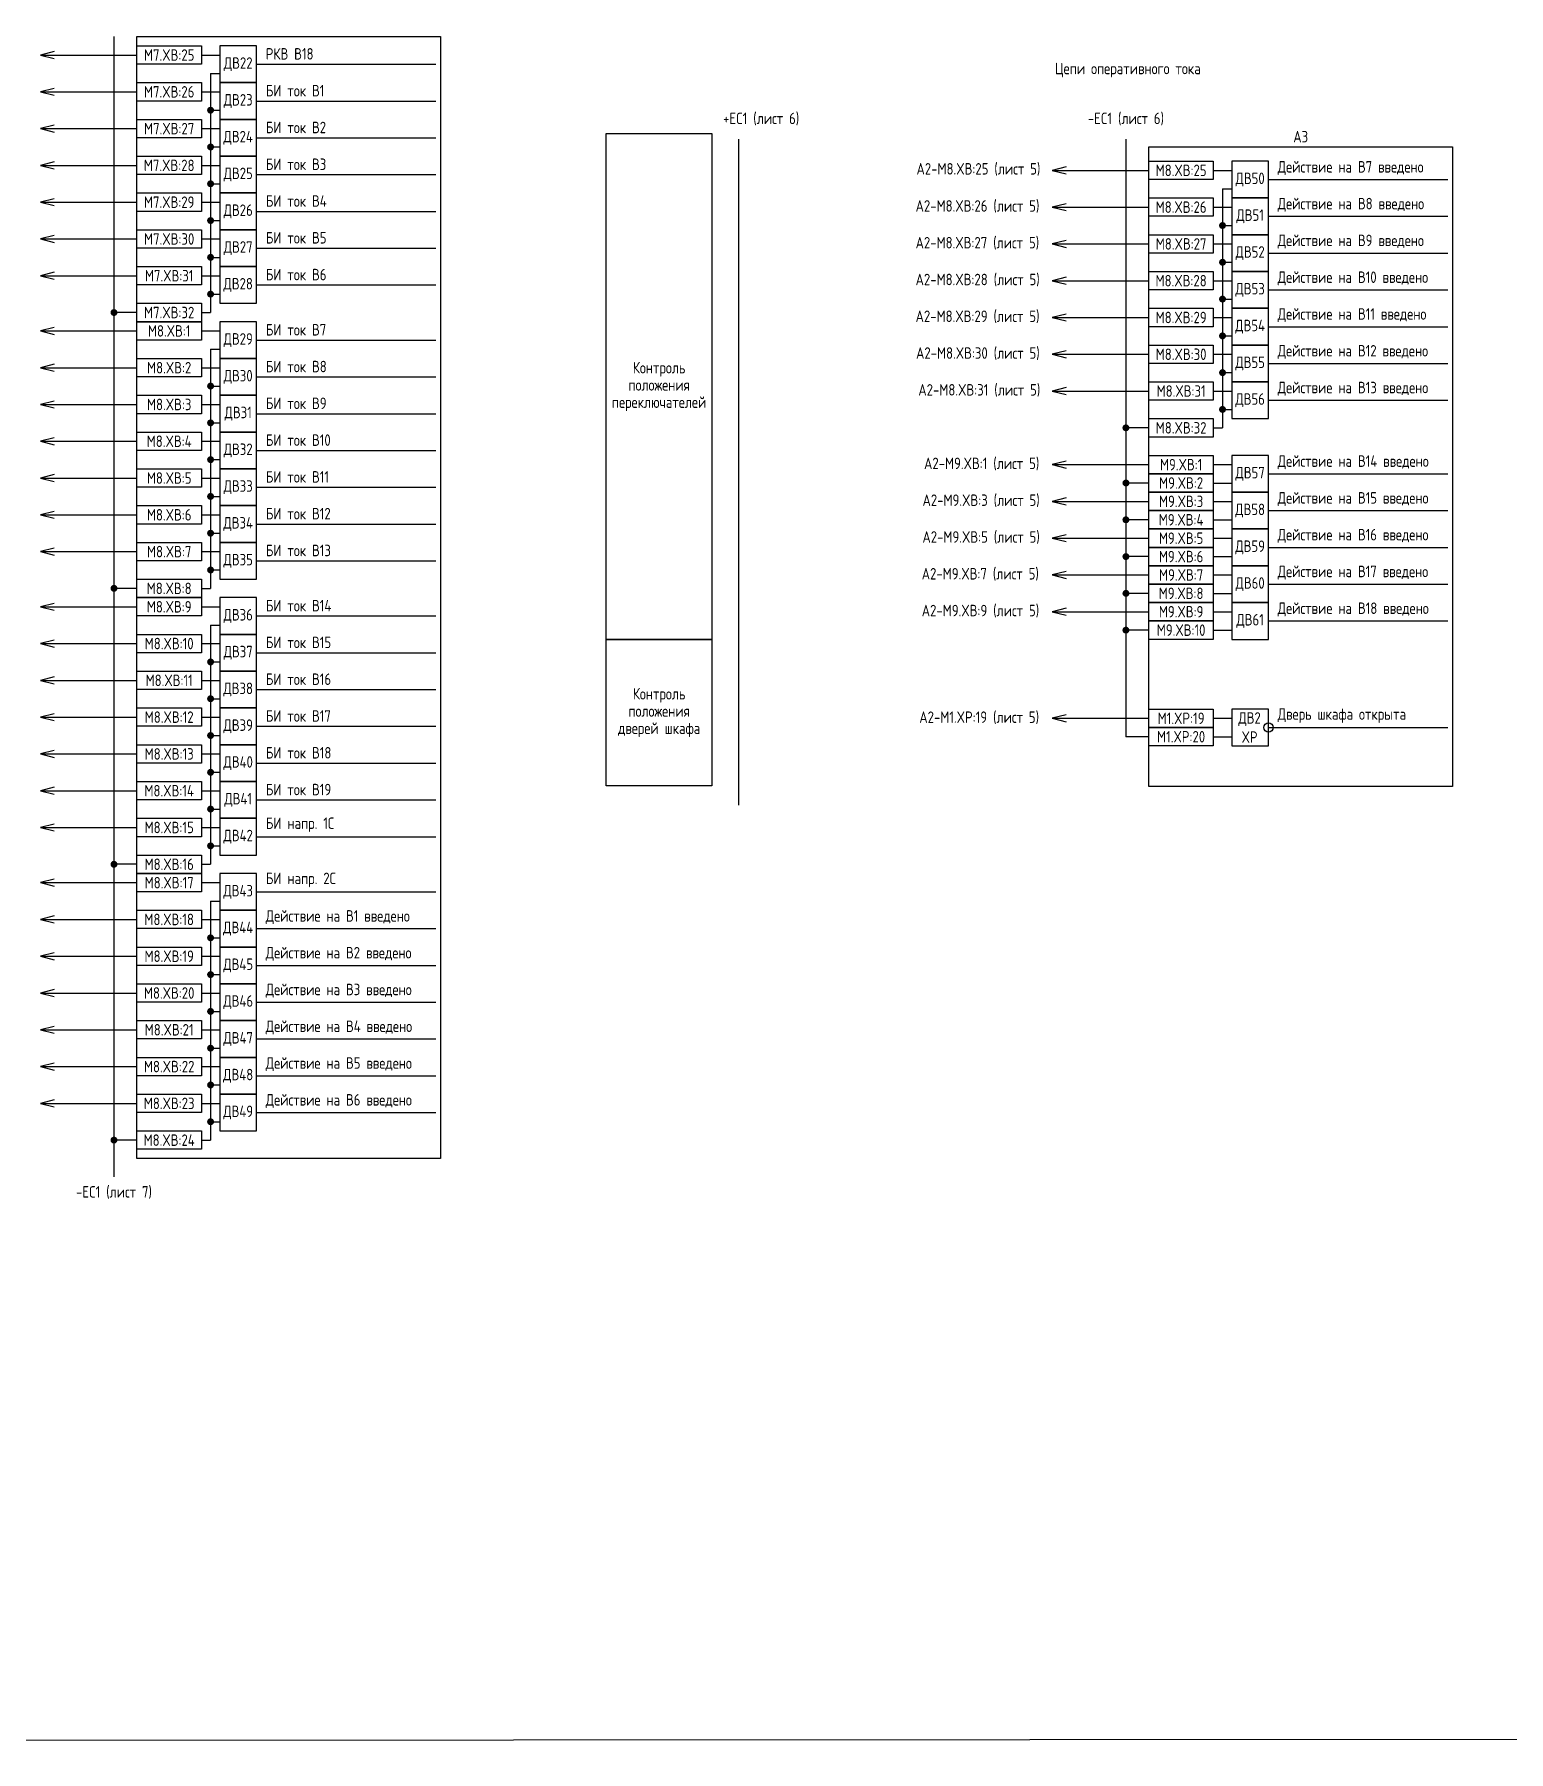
# Model space of a CAD drawing. Header units: millimetres. Extents: x -1315 to 7958, y -96 to 618.
# Drawn here: x 2421.7 to 2742.2, y -96 to 277.5 of the extents above; entities that cross this region are included whole.
import ezdxf

# ---------------------------------------------------------------- set-up
doc = ezdxf.new("R2010")
doc.units = ezdxf.units.MM
doc.styles.add('Gost_type_A', font='GOST_A.TTF')

# ---------------------------------------------------------------- blocks, each defined once
blk = doc.blocks.new('POINT')
at = {"const_width": 0.75}
blk.add_lwpolyline([(-0.375, 0, 1), (0.375, 0, 1)], format="xyb", close=True, dxfattribs=at)

msp = doc.modelspace()

# ---------------------------------------------------------------- linework, layer by layer
for p, q in [((2439, 277), (2439, 29)), ((2423, 273), (2444, 273)), ((2458, 273), (2462, 273)), ((2460, 269), (2462, 269)), ((2460, 269), (2460, 217)), ((2470, 271), (2509, 271)), ((2423, 265), (2444, 265)), ((2458, 265), (2462, 265)), ((2470, 263), (2509, 263)), ((2460, 261), (2462, 261)), ((2423, 257), (2444, 257)), ((2458, 257), (2462, 257)), ((2470, 255), (2509, 255)), ((2574.79, 254.69), (2574.79, 109.87)), ((2659, 254.69), (2659, 124.74)), ((2460, 253), (2462, 253)), ((2423, 249), (2444, 249)), ((2458, 249), (2462, 249)), ((2470, 247), (2509, 247)), ((2643, 247.92), (2664, 247.92)), ((2678, 247.92), (2682, 247.92)), ((2460, 245), (2462, 245)), ((2680, 243.92), (2682, 243.92)), ((2680, 243.92), (2680, 191.92)), ((2690, 245.92), (2729, 245.92)), ((2423, 241), (2444, 241)), ((2458, 241), (2462, 241)), ((2643, 239.92), (2664, 239.92)), ((2678, 239.92), (2682, 239.92)), ((2460, 237), (2462, 237)), ((2470, 239), (2509, 239)), ((2680, 235.92), (2682, 235.92)), ((2690, 237.92), (2729, 237.92)), ((2423, 233), (2444, 233)), ((2458, 233), (2462, 233)), ((2643, 231.92), (2664, 231.92)), ((2678, 231.92), (2682, 231.92)), ((2460, 229), (2462, 229)), ((2470, 231), (2509, 231)), ((2680, 227.92), (2682, 227.92)), ((2690, 229.92), (2729, 229.92)), ((2423, 225), (2444, 225)), ((2458, 225), (2462, 225)), ((2460, 221), (2462, 221)), ((2470, 223), (2509, 223)), ((2643, 223.92), (2664, 223.92)), ((2678, 223.92), (2682, 223.92)), ((2690, 221.92), (2729, 221.92)), ((2444, 217), (2439, 217)), ((2458, 217), (2460, 217)), ((2680, 219.92), (2682, 219.92)), ((2423, 213), (2444, 213)), ((2458, 213), (2462, 213)), ((2643, 215.92), (2664, 215.92)), ((2678, 215.92), (2682, 215.92)), ((2690, 213.92), (2729, 213.92)), ((2470, 211), (2509, 211)), ((2680, 211.92), (2682, 211.92)), ((2460, 209), (2462, 209)), ((2460, 209), (2460, 157)), ((2643, 207.92), (2664, 207.92)), ((2678, 207.92), (2682, 207.92)), ((2690, 205.92), (2729, 205.92)), ((2423, 205), (2444, 205)), ((2458, 205), (2462, 205)), ((2470, 203), (2509, 203)), ((2680, 203.92), (2682, 203.92)), ((2460, 201), (2462, 201)), ((2643, 199.92), (2664, 199.92)), ((2678, 199.92), (2682, 199.92)), ((2423, 197), (2444, 197)), ((2458, 197), (2462, 197)), ((2470, 195), (2509, 195)), ((2680, 195.92), (2682, 195.92)), ((2690, 197.92), (2729, 197.92)), ((2460, 193), (2462, 193)), ((2664, 191.92), (2659, 191.92)), ((2678, 191.92), (2680, 191.92)), ((2423, 189), (2444, 189)), ((2458, 189), (2462, 189)), ((2470, 187), (2509, 187)), ((2460, 185), (2462, 185)), ((2643, 183.92), (2664, 183.92)), ((2678, 183.92), (2682, 183.92)), ((2423, 181), (2444, 181)), ((2458, 181), (2462, 181)), ((2664, 179.92), (2659, 179.92)), ((2678, 179.92), (2682, 179.92)), ((2690, 181.92), (2729, 181.92)), ((2460, 177), (2462, 177)), ((2470, 179), (2509, 179)), ((2643, 175.92), (2664, 175.92)), ((2678, 175.92), (2682, 175.92)), ((2423, 173), (2444, 173)), ((2458, 173), (2462, 173)), ((2664, 171.92), (2659, 171.92)), ((2678, 171.92), (2682, 171.92)), ((2690, 173.92), (2729, 173.92)), ((2460, 169), (2462, 169)), ((2470, 171), (2509, 171)), ((2423, 165), (2444, 165)), ((2458, 165), (2462, 165)), ((2643, 167.92), (2664, 167.92)), ((2678, 167.92), (2682, 167.92)), ((2690, 165.92), (2729, 165.92)), ((2460, 161), (2462, 161)), ((2470, 163), (2509, 163)), ((2664, 163.92), (2659, 163.92)), ((2678, 163.92), (2682, 163.92)), ((2444, 157), (2439, 157)), ((2458, 157), (2460, 157)), ((2643, 159.92), (2664, 159.92)), ((2678, 159.92), (2682, 159.92)), ((2690, 157.92), (2729, 157.92)), ((2664, 155.92), (2659, 155.92)), ((2678, 155.92), (2682, 155.92)), ((2423, 153), (2444, 153)), ((2458, 153), (2462, 153)), ((2470, 151), (2509, 151)), ((2643, 151.92), (2664, 151.92)), ((2678, 151.92), (2682, 151.92)), ((2690, 149.92), (2729, 149.92)), ((2460, 149), (2462, 149)), ((2460, 149), (2460, 97)), ((2664, 147.92), (2659, 147.92)), ((2678, 147.92), (2682, 147.92)), ((2423, 145), (2444, 145)), ((2458, 145), (2462, 145)), ((2470, 143), (2509, 143)), ((2460, 141), (2462, 141)), ((2423, 137), (2444, 137)), ((2458, 137), (2462, 137)), ((2470, 135), (2509, 135)), ((2460, 133), (2462, 133)), ((2423, 129), (2444, 129)), ((2458, 129), (2462, 129)), ((2470, 127), (2509, 127)), ((2643, 128.74), (2664, 128.74)), ((2678, 128.74), (2682, 128.74)), ((2460, 125), (2462, 125)), ((2664, 124.74), (2659, 124.74)), ((2678, 124.74), (2682, 124.74)), ((2690, 126.74), (2729, 126.74)), ((2423, 121), (2444, 121)), ((2458, 121), (2462, 121)), ((2460, 117), (2462, 117)), ((2470, 119), (2509, 119)), ((2423, 113), (2444, 113)), ((2458, 113), (2462, 113)), ((2460, 109), (2462, 109)), ((2470, 111), (2509, 111)), ((2423, 105), (2444, 105)), ((2458, 105), (2462, 105)), ((2460, 101), (2462, 101)), ((2470, 103), (2509, 103)), ((2444, 97), (2439, 97)), ((2458, 97), (2460, 97)), ((2423, 93), (2444, 93)), ((2458, 93), (2462, 93)), ((2470, 91), (2509, 91)), ((2460, 89), (2462, 89)), ((2460, 89), (2460, 37)), ((2423, 85), (2444, 85)), ((2458, 85), (2462, 85)), ((2470, 83), (2509, 83)), ((2460, 81), (2462, 81)), ((2423, 77), (2444, 77)), ((2458, 77), (2462, 77)), ((2470, 75), (2509, 75)), ((2460, 73), (2462, 73)), ((2423, 69), (2444, 69)), ((2458, 69), (2462, 69)), ((2460, 65), (2462, 65)), ((2470, 67), (2509, 67)), ((2423, 61), (2444, 61)), ((2458, 61), (2462, 61)), ((2460, 57), (2462, 57)), ((2470, 59), (2509, 59)), ((2423, 53), (2444, 53)), ((2458, 53), (2462, 53)), ((2460, 49), (2462, 49)), ((2470, 51), (2509, 51)), ((2423, 45), (2444, 45)), ((2458, 45), (2462, 45)), ((2470, 43), (2509, 43)), ((2460, 41), (2462, 41)), ((2444, 37), (2439, 37)), ((2458, 37), (2460, 37))]:
    msp.add_line(p, q)
for points in [[(-1315, 612), (7958.16, 618), (7958.16, -90), (-1315, -96)], [(2444, 277), (2510, 277), (2510, 33), (2444, 33)], [(2444, 275), (2458, 275), (2458, 271), (2444, 271)], [(2444, 267), (2458, 267), (2458, 263), (2444, 263)], [(2444, 259), (2458, 259), (2458, 255), (2444, 255)], [(2569.01, 145.9), (2546.01, 145.9), (2546.01, 255.92), (2569.01, 255.92)], [(2444, 251), (2458, 251), (2458, 247), (2444, 247)], [(2664, 253.05), (2730, 253.05), (2730, 113.92), (2664, 113.92)], [(2664, 249.92), (2678, 249.92), (2678, 245.92), (2664, 245.92)], [(2444, 243), (2458, 243), (2458, 239), (2444, 239)], [(2664, 241.92), (2678, 241.92), (2678, 237.92), (2664, 237.92)], [(2444, 235), (2458, 235), (2458, 231), (2444, 231)], [(2664, 233.92), (2678, 233.92), (2678, 229.92), (2664, 229.92)], [(2444, 227), (2458, 227), (2458, 223), (2444, 223)], [(2664, 225.92), (2678, 225.92), (2678, 221.92), (2664, 221.92)], [(2444, 219), (2458, 219), (2458, 215), (2444, 215)], [(2664, 217.92), (2678, 217.92), (2678, 213.92), (2664, 213.92)], [(2444, 215), (2458, 215), (2458, 211), (2444, 211)], [(2664, 209.92), (2678, 209.92), (2678, 205.92), (2664, 205.92)], [(2444, 207), (2458, 207), (2458, 203), (2444, 203)], [(2664, 201.92), (2678, 201.92), (2678, 197.92), (2664, 197.92)], [(2444, 199), (2458, 199), (2458, 195), (2444, 195)], [(2444, 191), (2458, 191), (2458, 187), (2444, 187)], [(2664, 193.92), (2678, 193.92), (2678, 189.92), (2664, 189.92)], [(2664, 185.92), (2678, 185.92), (2678, 181.92), (2664, 181.92)], [(2444, 183), (2458, 183), (2458, 179), (2444, 179)], [(2664, 181.92), (2678, 181.92), (2678, 177.92), (2664, 177.92)], [(2664, 177.92), (2678, 177.92), (2678, 173.92), (2664, 173.92)], [(2444, 175), (2458, 175), (2458, 171), (2444, 171)], [(2664, 173.92), (2678, 173.92), (2678, 169.92), (2664, 169.92)], [(2664, 169.92), (2678, 169.92), (2678, 165.92), (2664, 165.92)], [(2444, 167), (2458, 167), (2458, 163), (2444, 163)], [(2664, 165.92), (2678, 165.92), (2678, 161.92), (2664, 161.92)], [(2664, 161.92), (2678, 161.92), (2678, 157.92), (2664, 157.92)], [(2444, 159), (2458, 159), (2458, 155), (2444, 155)], [(2664, 157.92), (2678, 157.92), (2678, 153.92), (2664, 153.92)], [(2444, 155), (2458, 155), (2458, 151), (2444, 151)], [(2664, 153.92), (2678, 153.92), (2678, 149.92), (2664, 149.92)], [(2664, 149.92), (2678, 149.92), (2678, 145.92), (2664, 145.92)], [(2444, 147), (2458, 147), (2458, 143), (2444, 143)], [(2569.01, 114.07), (2546.01, 114.07), (2546.01, 145.9), (2569.01, 145.9)], [(2444, 139), (2458, 139), (2458, 135), (2444, 135)], [(2444, 131), (2458, 131), (2458, 127), (2444, 127)], [(2664, 130.74), (2678, 130.74), (2678, 126.74), (2664, 126.74)], [(2664, 126.74), (2678, 126.74), (2678, 122.74), (2664, 122.74)], [(2444, 123), (2458, 123), (2458, 119), (2444, 119)], [(2444, 115), (2458, 115), (2458, 111), (2444, 111)], [(2444, 107), (2458, 107), (2458, 103), (2444, 103)], [(2444, 99), (2458, 99), (2458, 95), (2444, 95)], [(2444, 95), (2458, 95), (2458, 91), (2444, 91)], [(2444, 87), (2458, 87), (2458, 83), (2444, 83)], [(2444, 79), (2458, 79), (2458, 75), (2444, 75)], [(2444, 71), (2458, 71), (2458, 67), (2444, 67)], [(2444, 63), (2458, 63), (2458, 59), (2444, 59)], [(2444, 55), (2458, 55), (2458, 51), (2444, 51)], [(2444, 47), (2458, 47), (2458, 43), (2444, 43)], [(2444, 39), (2458, 39), (2458, 35), (2444, 35)]]:
    msp.add_lwpolyline(points, close=True)
for points in [[(2426, 273.75), (2423, 273), (2426, 272.25)], [(2426, 265.75), (2423, 265), (2426, 264.25)], [(2426, 257.75), (2423, 257), (2426, 256.25)], [(2426, 249.75), (2423, 249), (2426, 248.25)], [(2646, 248.67), (2643, 247.92), (2646, 247.17)], [(2426, 241.75), (2423, 241), (2426, 240.25)], [(2646, 240.67), (2643, 239.92), (2646, 239.17)], [(2426, 233.75), (2423, 233), (2426, 232.25)], [(2646, 232.67), (2643, 231.92), (2646, 231.17)], [(2426, 225.75), (2423, 225), (2426, 224.25)], [(2646, 224.67), (2643, 223.92), (2646, 223.17)], [(2646, 216.67), (2643, 215.92), (2646, 215.17)], [(2426, 213.75), (2423, 213), (2426, 212.25)], [(2426, 205.75), (2423, 205), (2426, 204.25)], [(2646, 208.67), (2643, 207.92), (2646, 207.17)], [(2646, 200.67), (2643, 199.92), (2646, 199.17)], [(2426, 197.75), (2423, 197), (2426, 196.25)], [(2426, 189.75), (2423, 189), (2426, 188.25)], [(2646, 184.67), (2643, 183.92), (2646, 183.17)], [(2426, 181.75), (2423, 181), (2426, 180.25)], [(2646, 176.67), (2643, 175.92), (2646, 175.17)], [(2426, 173.75), (2423, 173), (2426, 172.25)], [(2646, 168.67), (2643, 167.92), (2646, 167.17)], [(2426, 165.75), (2423, 165), (2426, 164.25)], [(2646, 160.67), (2643, 159.92), (2646, 159.17)], [(2426, 153.75), (2423, 153), (2426, 152.25)], [(2646, 152.67), (2643, 151.92), (2646, 151.17)], [(2426, 145.75), (2423, 145), (2426, 144.25)], [(2426, 137.75), (2423, 137), (2426, 136.25)], [(2426, 129.75), (2423, 129), (2426, 128.25)], [(2646, 129.49), (2643, 128.74), (2646, 127.99)], [(2426, 121.75), (2423, 121), (2426, 120.25)], [(2426, 113.75), (2423, 113), (2426, 112.25)], [(2426, 105.75), (2423, 105), (2426, 104.25)], [(2426, 93.75), (2423, 93), (2426, 92.25)], [(2426, 85.75), (2423, 85), (2426, 84.25)], [(2426, 77.75), (2423, 77), (2426, 76.25)], [(2426, 69.75), (2423, 69), (2426, 68.25)], [(2426, 61.75), (2423, 61), (2426, 60.25)], [(2426, 53.75), (2423, 53), (2426, 52.25)], [(2426, 45.75), (2423, 45), (2426, 44.25)]]:
    msp.add_lwpolyline(points)
at = {"ltscale": 4}
for points in [[(2462, 267), (2470, 267), (2470, 275), (2462, 275)], [(2462, 259), (2470, 259), (2470, 267), (2462, 267)], [(2462, 251), (2470, 251), (2470, 259), (2462, 259)], [(2462, 243), (2470, 243), (2470, 251), (2462, 251)], [(2682, 241.92), (2690, 241.92), (2690, 249.92), (2682, 249.92)], [(2462, 235), (2470, 235), (2470, 243), (2462, 243)], [(2682, 233.92), (2690, 233.92), (2690, 241.92), (2682, 241.92)], [(2462, 227), (2470, 227), (2470, 235), (2462, 235)], [(2682, 225.92), (2690, 225.92), (2690, 233.92), (2682, 233.92)], [(2462, 219), (2470, 219), (2470, 227), (2462, 227)], [(2682, 217.92), (2690, 217.92), (2690, 225.92), (2682, 225.92)], [(2682, 209.92), (2690, 209.92), (2690, 217.92), (2682, 217.92)], [(2462, 207), (2470, 207), (2470, 215), (2462, 215)], [(2682, 201.92), (2690, 201.92), (2690, 209.92), (2682, 209.92)], [(2462, 199), (2470, 199), (2470, 207), (2462, 207)], [(2682, 193.92), (2690, 193.92), (2690, 201.92), (2682, 201.92)], [(2462, 191), (2470, 191), (2470, 199), (2462, 199)], [(2462, 183), (2470, 183), (2470, 191), (2462, 191)], [(2682, 177.92), (2690, 177.92), (2690, 185.92), (2682, 185.92)], [(2462, 175), (2470, 175), (2470, 183), (2462, 183)], [(2682, 169.92), (2690, 169.92), (2690, 177.92), (2682, 177.92)], [(2462, 167), (2470, 167), (2470, 175), (2462, 175)], [(2682, 161.92), (2690, 161.92), (2690, 169.92), (2682, 169.92)], [(2462, 159), (2470, 159), (2470, 167), (2462, 167)], [(2682, 153.92), (2690, 153.92), (2690, 161.92), (2682, 161.92)], [(2462, 147), (2470, 147), (2470, 155), (2462, 155)], [(2682, 145.92), (2690, 145.92), (2690, 153.92), (2682, 153.92)], [(2462, 139), (2470, 139), (2470, 147), (2462, 147)], [(2462, 131), (2470, 131), (2470, 139), (2462, 139)], [(2462, 123), (2470, 123), (2470, 131), (2462, 131)], [(2682, 122.74), (2690, 122.74), (2690, 130.74), (2682, 130.74)], [(2462, 115), (2470, 115), (2470, 123), (2462, 123)], [(2462, 107), (2470, 107), (2470, 115), (2462, 115)], [(2462, 99), (2470, 99), (2470, 107), (2462, 107)], [(2462, 87), (2470, 87), (2470, 95), (2462, 95)], [(2462, 79), (2470, 79), (2470, 87), (2462, 87)], [(2462, 71), (2470, 71), (2470, 79), (2462, 79)], [(2462, 63), (2470, 63), (2470, 71), (2462, 71)], [(2462, 55), (2470, 55), (2470, 63), (2462, 63)], [(2462, 47), (2470, 47), (2470, 55), (2462, 55)], [(2462, 39), (2470, 39), (2470, 47), (2462, 47)]]:
    msp.add_lwpolyline(points, close=True, dxfattribs=at)
msp.add_circle((2690, 126.74), 1)

# ---------------------------------------------------------------- block references
for p in [(2460, 261), (2460, 253), (2460, 245), (2460, 237), (2680, 235.92), (2460, 229), (2680, 227.92), (2460, 221), (2680, 219.92), (2439, 217), (2680, 211.92), (2460, 201), (2680, 203.92), (2680, 195.92), (2460, 193), (2659, 191.92), (2460, 185), (2659, 179.92), (2460, 177), (2659, 171.92), (2460, 169), (2659, 163.92), (2460, 161), (2439, 157), (2659, 155.92), (2659, 147.92), (2460, 141), (2460, 133), (2460, 125), (2460, 117), (2460, 109), (2460, 101), (2439, 97), (2460, 81), (2460, 73), (2460, 65), (2460, 57), (2460, 49), (2460, 41), (2439, 37)]:
    msp.add_blockref('POINT', p)

# ---------------------------------------------------------------- texts
at = {"char_height": 2.5, "style": 'Gost_type_A'}
for s, insert, width, attachment_point in [('M7.XВ:25', (2451, 273), 14, 5), ('РКВ В18', (2472, 272), 27.8465, 7), ('ДВ22', (2466, 271), 7.9998, 5), ('M7.XВ:26', (2451, 265), 14, 5), ('БИ ток В1', (2472, 264), 27.8465, 7), ('ДВ23', (2466, 263), 7.9998, 5), ('M7.XВ:27', (2451, 257), 14, 5), ('БИ ток В2', (2472, 256), 35.933, 7), ('+EC1 (лист 6)', (2579.7, 257.72), 20, 8), ('-EC1 (лист 6)', (2659, 257.72), 20, 8), ('ДВ24', (2466, 255), 7.9998, 5), ('M7.XВ:28', (2451, 249), 14, 5), ('БИ ток В3', (2472, 248), 41.868, 7), ('ДВ25', (2466, 247), 7.9998, 5), ('M8.XВ:25', (2671, 247.92), 14, 5), ('ДВ50', (2686, 245.92), 7.9998, 5), ('Действие на В7 введено', (2692, 246.92), 31.2976, 7), ('M7.XВ:29', (2451, 241), 14, 5), ('ДВ26', (2466, 239), 7.9998, 5), ('БИ ток В4', (2472, 240), 42.9636, 7), ('M8.XВ:26', (2671, 239.92), 14, 5), ('ДВ51', (2686, 237.92), 7.9998, 5), ('Действие на В8 введено', (2692, 238.92), 32.6336, 7), ('M7.XВ:30', (2451, 233), 14, 5), ('ДВ27', (2466, 231), 7.9998, 5), ('БИ ток В5', (2472, 232), 40.0707, 7), ('M8.XВ:27', (2671, 231.92), 14, 5), ('Действие на В9 введено', (2692, 230.92), 35.933, 7), ('ДВ52', (2686, 229.92), 7.9998, 5), ('M7.XВ:31', (2451, 225), 14, 5), ('ДВ28', (2466, 223), 7.9998, 5), ('БИ ток В6', (2472, 224), 38, 7), ('M8.XВ:28', (2671, 223.92), 14, 5), ('Действие на В10 введено', (2692, 222.92), 41.868, 7), ('ДВ53', (2686, 221.92), 7.9998, 5), ('M7.XВ:32', (2451, 217), 14, 5), ('M8.XВ:29', (2671, 215.92), 14, 5), ('Действие на В11 введено', (2692, 214.92), 42.9636, 7), ('M8.XВ:1', (2451, 213), 14, 5), ('БИ ток В7', (2472, 212), 29.668, 7), ('ДВ54', (2686, 213.92), 7.9998, 5), ('ДВ29', (2466, 211), 7.9998, 5), ('M8.XВ:30', (2671, 207.92), 14, 5), ('Действие на В12 введено', (2692, 206.92), 40.0707, 7), ('M8.XВ:2', (2451, 205), 14, 5), ('БИ ток В8', (2472, 204), 30.6324, 7), ('ДВ55', (2686, 205.92), 7.9998, 5), ('ДВ30', (2466, 203), 7.9998, 5), ('Действие на В13 введено', (2692, 198.92), 38, 7), ('M8.XВ:3', (2451, 197), 14, 5), ('БИ ток В9', (2472, 196), 30.6324, 7), ('M8.XВ:31', (2671, 199.92), 14, 5), ('ДВ56', (2686, 197.92), 7.9998, 5), ('ДВ31', (2466, 195), 7.9998, 5), ('БИ ток В10', (2472, 188), 27.8465, 7), ('M8.XВ:32', (2671, 191.92), 14, 5), ('M8.XВ:4', (2451, 189), 14, 5), ('ДВ32', (2466, 187), 7.9998, 5), ('M9.XВ:1', (2671, 183.92), 14, 5), ('ДВ57', (2686, 181.92), 7.9998, 5), ('Действие на В14 введено', (2692, 182.92), 34.2797, 7), ('M8.XВ:5', (2451, 181), 14, 5), ('ДВ33', (2466, 179), 7.9998, 5), ('БИ ток В11', (2472, 180), 27.8465, 7), ('M9.XВ:2', (2671, 179.92), 14, 5), ('M9.XВ:3', (2671, 175.92), 14, 5), ('Действие на В15 введено', (2692, 174.92), 32.9382, 7), ('M8.XВ:6', (2451, 173), 14, 5), ('ДВ34', (2466, 171), 7.9998, 5), ('БИ ток В12', (2472, 172), 27.8465, 7), ('M9.XВ:4', (2671, 171.92), 14, 5), ('ДВ58', (2686, 173.92), 7.9998, 5), ('M9.XВ:5', (2671, 167.92), 14, 5), ('Действие на В16 введено', (2692, 166.92), 38.1264, 7), ('M8.XВ:7', (2451, 165), 14, 5), ('ДВ35', (2466, 163), 7.9998, 5), ('БИ ток В13', (2472, 164), 33.5921, 7), ('M9.XВ:6', (2671, 163.92), 14, 5), ('ДВ59', (2686, 165.92), 7.9998, 5), ('M9.XВ:7', (2671, 159.92), 14, 5), ('Действие на В17 введено', (2692, 158.92), 35.4558, 7), ('M8.XВ:8', (2451, 157), 14, 5), ('M9.XВ:8', (2671, 155.92), 14, 5), ('ДВ60', (2686, 157.92), 7.9998, 5), ('M8.XВ:9', (2451, 153), 14, 5), ('БИ ток В14', (2472, 152), 27.8465, 7), ('M9.XВ:9', (2671, 151.92), 14, 5), ('Действие на В18 введено', (2692, 150.92), 35.6864, 7), ('ДВ36', (2466, 151), 7.9998, 5), ('ДВ61', (2686, 149.92), 7.9998, 5), ('M8.XВ:10', (2451, 145), 14, 5), ('БИ ток В15', (2472, 144), 39.1584, 7), ('M9.XВ:10', (2671, 147.92), 14, 5), ('ДВ37', (2466, 143), 7.9998, 5), ('M8.XВ:11', (2451, 137), 14, 5), ('\\pxt5;БИ ток В16', (2472, 136), 27.8465, 7), ('ДВ38', (2466, 135), 7.9998, 5), ('Дверь шкафа открыта', (2692, 127.74), 37, 7), ('M8.XВ:12', (2451, 129), 14, 5), ('ДВ39', (2466, 127), 7.9998, 5), ('БИ ток В17', (2472, 128), 36.4793, 7), ('M1.XP:19', (2671, 128.74), 14, 5), ('ДВ2 XP', (2685.88, 126.74), 7.7588, 5), ('M1.XP:20', (2671, 124.74), 14, 5), ('M8.XВ:13', (2451, 121), 14, 5), ('ДВ40', (2466, 119), 7.9998, 5), ('\\pxt4;БИ ток В18', (2472, 120), 27.8465, 7), ('M8.XВ:14', (2451, 113), 14, 5), ('ДВ41', (2466, 111), 7.9998, 5), ('БИ ток В19', (2472, 112), 35.3878, 7), ('M8.XВ:15', (2451, 105), 14, 5), ('БИ напр. 1С', (2472, 104), 27.8465, 7), ('ДВ42', (2466, 103), 7.9998, 5), ('M8.XВ:16', (2451, 97), 14, 5), ('M8.XВ:17', (2451, 93), 14, 5), ('БИ напр. 2С', (2472, 92), 35.7119, 7), ('ДВ43', (2466, 91), 7.9998, 5), ('M8.XВ:18', (2451, 85), 14, 5), ('Действие на В1 введено', (2472, 84), 41.1416, 7), ('ДВ44', (2466, 83), 7.9998, 5), ('Действие на В2 введено', (2472, 76), 36.2619, 7), ('M8.XВ:19', (2451, 77), 14, 5), ('ДВ45', (2466, 75), 7.9998, 5), ('Действие на В3 введено', (2472, 68), 34.3795, 7), ('M8.XВ:20', (2451, 69), 14, 5), ('ДВ46', (2466, 67), 7.9998, 5), ('M8.XВ:21', (2451, 61), 14, 5), ('ДВ47', (2466, 59), 7.9998, 5), ('Действие на В4 введено', (2472, 60), 33.4848, 7), ('M8.XВ:22', (2451, 53), 14, 5), ('ДВ48', (2466, 51), 7.9998, 5), ('Действие на В5 введено', (2472, 52), 35.3544, 7), ('M8.XВ:23', (2451, 45), 14, 5), ('Действие на В6 введено', (2472, 44), 38.1443, 7), ('ДВ49', (2466, 43), 7.9998, 5), ('M8.XВ:24', (2451, 37), 14, 5), ('-EC1 (лист 7)', (2439, 27), 20, 2)]:
    msp.add_mtext(s, dxfattribs=dict(at, insert=insert, width=width, attachment_point=attachment_point))
for s, insert, width, attachment_point, line_spacing_factor in [('Цепи оперативного тока', (2659.41, 269.73), 395, 5, 0.9), ('A3', (2697, 253.99), 66, 8, 0.9), ('A2-M8.XВ:25 (лист 5)', (2613.47, 248.13), 31, 4, 0.8), ('A2-M8.XВ:26 (лист 5)', (2613.27, 240.06), 31, 4, 0.8), ('A2-M8.XВ:27 (лист 5)', (2613.27, 232.06), 31, 4, 0.8), ('A2-M8.XВ:28 (лист 5)', (2613.27, 224.06), 31, 4, 0.8), ('A2-M8.XВ:29 (лист 5)', (2613.27, 216.06), 31, 4, 0.8), ('A2-M8.XВ:30 (лист 5)', (2613.37, 208.06), 31, 4, 0.8), ('Контроль положения\\Pпереключателей', (2557.51, 200.91), 23, 5, 0.9), ('A2-M8.XВ:31 (лист 5)', (2613.87, 200.06), 31, 4, 0.8), ('A2-M9.XВ:1 (лист 5)', (2615.11, 184.06), 31, 4, 0.8), ('A2-M9.XВ:3 (лист 5)', (2614.78, 176.06), 31, 4, 0.8), ('A2-M9.XВ:5 (лист 5)', (2614.76, 168.06), 31, 4, 0.8), ('A2-M9.XВ:7 (лист 5)', (2614.61, 160.06), 31, 4, 0.8), ('A2-M9.XВ:9 (лист 5)', (2614.61, 152.06), 31, 4, 0.8), ('Контроль положения\\Pдверей шкафа', (2557.51, 129.99), 23, 5, 0.9), ('A2-M1.XP:19 (лист 5)', (2614.08, 128.87), 31, 4, 0.8)]:
    msp.add_mtext(s, dxfattribs=dict(at, insert=insert, width=width, attachment_point=attachment_point, line_spacing_factor=line_spacing_factor))

doc.saveas('drawing.dxf')
